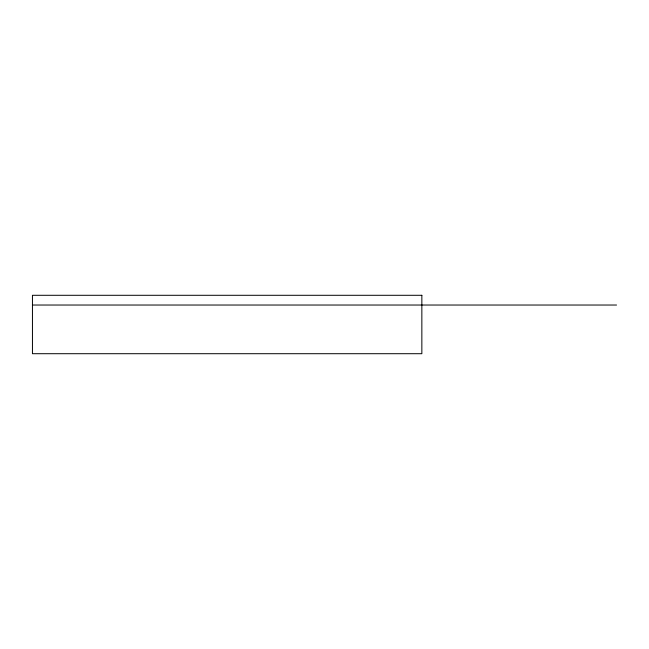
<?xml version="1.0" encoding="UTF-8"?>
<svg xmlns="http://www.w3.org/2000/svg" width="649" height="649" viewBox="0 0 649 649"><rect width="100%" height="100%" fill="white"/><g stroke="black" fill="none" stroke-linecap="round" stroke-linejoin="round"><path stroke-width="0.97" d="M32.45 305.03L616.55 305.03M421.85 295.295L32.45 295.295L32.45 353.705L421.85 353.705L421.85 295.295"/></g></svg>
